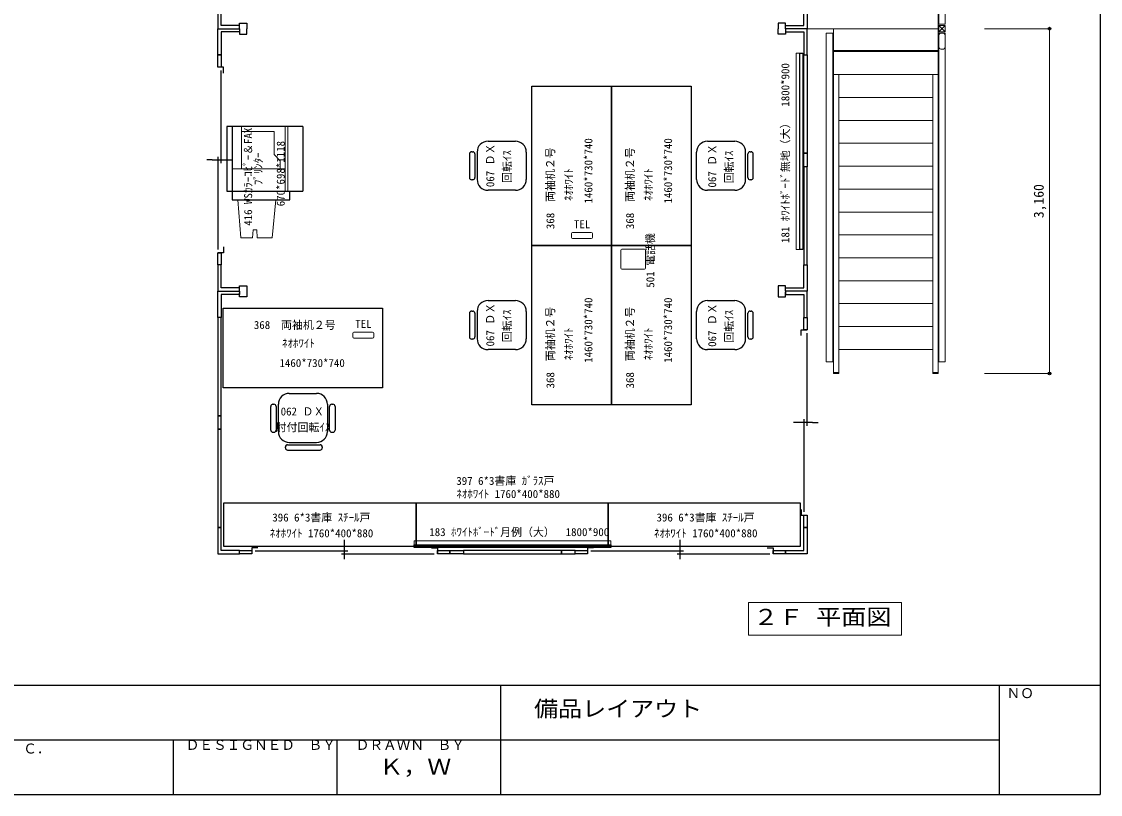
# Model space of a CAD drawing. Units: millimetres, scale not verified. Extents: x -9682 to 9983, y -7062 to 6920.
# Drawn here: x 99 to 9983, y -7062 to 21 of the extents above; entities that cross this region are included whole.
import ezdxf
from ezdxf.enums import TextEntityAlignment as Align

# ---------------------------------------------------------------- set-up
doc = ezdxf.new("R2010")
doc.units = ezdxf.units.MM
doc.header["$LTSCALE"] = 50
doc.header["$PDMODE"] = 32
doc.header["$PDSIZE"] = 25
for name, color, linetype, lineweight in [('0-0', 7, 'Continuous', 25), ('0-1', 7, 'Continuous', 25), ('0-3', 7, 'Continuous', 25), ('0-A', 7, 'Continuous', 18)]:
    doc.layers.add(name, color=color, linetype=linetype, lineweight=lineweight)
doc.styles.add('ＭＳ ゴシック', font='')
doc.styles.get('ＭＳ ゴシック').set_extended_font_data('MS Gothic')

msp = doc.modelspace()

# ---------------------------------------------------------------- linework, layer by layer
at = {"layer": '0-0'}
for p, q in [((-9682.18, -6062.09), (9982.6, -6062.09)), ((4487.41, -6062.62), (4487.41, -7062.09)), ((9054.98, -6062.62), (9054.98, -7062.09)), ((-5597.39, -6562.09), (9054.98, -6562.09)), ((1487.41, -6562.4), (1487.41, -7062.09)), ((2987.41, -6562.4), (2987.41, -7062.09)), ((-9682.18, -7062.09), (9979.98, -7062.09))]:
    msp.add_line(p, q, dxfattribs=at)
msp.add_lwpolyline([(-9682.18, 6920.35), (9979.98, 6920.35), (9979.98, -7062.09)], dxfattribs=at)
at = {"layer": '0-1', "color": 4, "lineweight": 18}
for p, q in [((8496.38, 4767.45), (8496.38, -44.55)), ((8501.38, 4725.45), (8501.38, -2.55)), ((8496.38, -44.55), (7296.38, -44.55)), ((7471.38, -84.55), (7531.38, -84.55)), ((7471.38, -3096.45), (7471.38, -84.55)), ((7531.38, -84.55), (7531.38, -3096.45)), ((8496.38, -44.55), (7536.38, -44.55)), ((7536.38, -44.55), (7536.38, -244.55)), ((8496.38, -244.55), (8496.38, -44.55)), ((8501.38, -2.55), (8561.38, -2.55)), ((8501.38, -74.55), (8561.38, -14.55)), ((8501.38, -14.55), (8561.38, -74.55)), ((8501.38, -84.55), (8561.38, -84.55)), ((8501.38, -3096.45), (8501.38, -84.55)), ((8530.08, -83.25), (8532.38, -83.25)), ((8561.38, -84.55), (8561.38, -3096.45)), ((9515.42, -44.55), (8921.68, -44.55)), ((9515.42, -3204.55), (9515.42, -44.55)), ((8501.38, -204.25), (8501.08, -112.35)), ((8561.28, -112.25), (8561.48, -204.55)), ((7536.38, -244.55), (8496.38, -244.55)), ((8496.38, -254.55), (7536.38, -254.55)), ((7536.38, -254.55), (7536.38, -464.55)), ((8532.28, -233.55), (8530.38, -233.25)), ((7536.38, -464.55), (8496.38, -464.55)), ((7536.38, -464.55), (7586.38, -464.55)), ((7536.38, -3194.55), (7536.38, -464.55)), ((7586.38, -464.55), (7586.38, -3194.55)), ((8446.38, -3194.55), (8446.38, -464.55)), ((8496.38, -464.55), (8496.38, -3194.55)), ((8446.38, -674.55), (7586.38, -674.55)), ((8446.38, -884.55), (7586.38, -884.55)), ((8446.38, -1094.55), (7586.38, -1094.55)), ((8446.38, -1304.55), (7586.38, -1304.55)), ((7471.38, -1423.85), (7471.38, -1846.96)), ((7536.38, -3204.55), (7536.38, -1461.35)), ((8446.38, -1514.55), (7586.38, -1514.55)), ((8446.38, -1724.55), (7586.38, -1724.55)), ((8446.38, -1934.55), (7586.38, -1934.55)), ((8496.38, -2015.65), (8496.38, -3204.55)), ((8446.38, -2144.55), (7586.38, -2144.55)), ((8446.38, -2354.55), (7586.38, -2354.55)), ((8446.38, -2564.55), (7586.38, -2564.55)), ((8446.38, -2774.55), (7586.38, -2774.55)), ((8446.38, -2984.55), (7586.38, -2984.55)), ((7531.38, -3096.45), (7471.38, -3096.45)), ((8561.38, -3096.45), (8501.38, -3096.45)), ((7536.38, -3204.55), (7536.38, -3194.55)), ((7586.38, -3204.55), (7536.38, -3204.55)), ((7586.38, -3194.55), (7586.38, -3204.55)), ((8446.38, -3204.55), (8446.38, -3194.55)), ((8496.38, -3204.55), (8446.38, -3204.55)), ((8496.38, -3194.55), (8496.38, -3204.55)), ((9515.42, -3204.55), (8921.68, -3204.55))]:
    msp.add_line(p, q, dxfattribs=at)
at = {"layer": '0-1'}
for p, q in [((2096.38, 5.45), (2161.38, 5.45)), ((2096.38, -34.3), (2096.38, 5.45)), ((2161.38, 5.45), (2161.38, -44.55)), ((7096.38, 5.45), (7031.38, 5.45)), ((7031.38, 5.45), (7031.38, -44.55)), ((7096.38, -35.85), (7096.38, 5.45)), ((1896.38, -44.55), (2096.38, -44.55)), ((1896.38, -44.55), (2096.38, -44.55)), ((2096.38, -60.11), (2096.38, -94.55)), ((2096.38, -94.55), (2161.38, -94.55)), ((2161.38, -94.55), (2161.38, -44.55)), ((7031.38, -94.55), (7031.38, -44.55)), ((7096.38, -94.55), (7031.38, -94.55)), ((7096.38, -44.55), (7096.38, -14.55)), ((7296.38, -44.55), (7096.38, -44.55)), ((7096.38, -44.55), (7096.38, -74.55)), ((7296.38, -44.55), (7096.38, -44.55)), ((7096.38, -55.49), (7096.38, -94.55)), ((1923.38, -427.55), (1923.38, -1277.55)), ((1846.38, -1247.55), (1796.38, -1247.55)), ((1896.38, -1217.55), (1896.38, -2067.55)), ((1896.38, -2450.55), (2096.38, -2450.55)), ((1896.38, -2691.05), (1896.38, -2450.55)), ((1896.38, -2450.55), (2096.38, -2450.55)), ((1896.38, -2450.55), (2096.38, -2450.55)), ((2096.38, -2400.55), (2161.38, -2400.55)), ((2096.38, -2440.3), (2096.38, -2400.55)), ((2096.38, -2500.55), (2096.38, -2465.87)), ((2161.38, -2400.55), (2161.38, -2450.55)), ((2161.38, -2450.55), (2161.38, -2500.55)), ((7096.38, -2400.55), (7031.38, -2400.55)), ((7031.38, -2400.55), (7031.38, -2450.55)), ((7031.38, -2450.55), (7031.38, -2500.55)), ((7096.38, -2441.85), (7096.38, -2400.55)), ((7096.38, -2450.55), (7096.38, -2420.55)), ((7296.38, -2450.55), (7096.38, -2450.55)), ((7096.38, -2450.55), (7096.38, -2480.55)), ((7296.38, -2450.55), (7096.38, -2450.55)), ((7096.38, -2500.55), (7096.38, -2459.73)), ((2161.38, -2500.55), (2096.38, -2500.55)), ((7031.38, -2500.55), (7096.38, -2500.55)), ((7296.38, -3683.55), (7296.38, -2833.55)), ((7269.38, -4473.55), (7269.38, -3623.55)), ((7346.38, -3653.55), (7396.38, -3653.55)), ((7296.38, -4616.05), (7296.38, -4856.55)), ((7296.38, -4616.05), (7296.38, -4856.55)), ((2238.88, -4829.55), (3088.88, -4829.55)), ((5313.88, -4829.55), (6163.88, -4829.55)), ((3028.88, -4856.55), (3878.88, -4856.55)), ((6103.88, -4856.55), (6953.88, -4856.55)), ((7296.38, -4856.55), (7096.38, -4856.55))]:
    msp.add_line(p, q, dxfattribs=at)
at = {"layer": '0-1', "color": 4, "lineweight": 18}
for points in [[(8561.38, -2.55), (8561.38, 4725.45), (8501.38, 4725.45)], [(8446.38, -464.55), (8496.38, -464.55), (8496.38, -254.55)], [(7536.38, -3194.55), (7586.38, -3194.55), (7536.38, -3194.55)], [(8446.38, -3194.55), (8496.38, -3194.55), (8446.38, -3194.55)]]:
    msp.add_lwpolyline(points, dxfattribs=at)
at = {"layer": '0-1'}
for points in [[(1896.38, 195.95), (1896.38, -44.55), (2096.38, -44.55), (2096.38, -14.55), (1926.38, -14.55), (1926.38, 195.95)], [(7296.38, 195.95), (7296.38, -44.55), (7096.38, -44.55)], [(7096.38, -14.55), (7266.38, -14.55), (7266.38, 195.95)], [(7296.38, -285.05), (7296.38, -44.55), (7096.38, -44.55)], [(7096.38, -74.55), (7266.38, -74.55), (7266.38, -285.05), (7296.38, -285.05)], [(1950.38, -451.55), (1950.38, -397.55), (1896.38, -397.55)], [(1846.38, -1247.55), (1973.38, -1247.55), (2023.38, -1247.55)], [(1950.38, -2043.55), (1950.38, -2097.55), (1896.38, -2097.55)], [(7296.38, -2210.05), (7296.38, -2450.55), (7096.38, -2450.55)], [(7096.38, -2420.55), (7266.38, -2420.55), (7266.38, -2210.05), (7296.38, -2210.05)], [(2096.38, -2450.55), (2096.38, -2480.55), (1926.38, -2480.55), (1926.38, -2691.05), (1896.38, -2691.05)], [(7296.38, -2691.05), (7296.38, -2450.55), (7096.38, -2450.55)], [(7096.38, -2480.55), (7266.38, -2480.55), (7266.38, -2691.05), (7296.38, -2691.05)], [(7242.38, -2857.55), (7242.38, -2803.55), (7296.38, -2803.55)], [(7346.38, -3653.55), (7219.38, -3653.55), (7169.38, -3653.55)], [(7242.38, -4449.55), (7242.38, -4503.55), (7296.38, -4503.55)], [(7096.38, -4856.55), (7096.38, -4826.55), (7266.38, -4826.55), (7266.38, -4616.05), (7296.38, -4616.05)], [(7296.38, -4856.55), (7096.38, -4856.55), (7096.38, -4826.55), (7266.38, -4826.55), (7266.38, -4616.05), (7296.38, -4616.05)], [(3058.88, -4906.55), (3058.88, -4779.55), (3058.88, -4729.55)], [(6133.88, -4906.55), (6133.88, -4779.55), (6133.88, -4729.55)], [(2262.88, -4802.55), (2208.88, -4802.55), (2208.88, -4856.55)], [(3854.88, -4802.55), (3908.88, -4802.55), (3908.88, -4856.55)], [(5337.88, -4802.55), (5283.88, -4802.55), (5283.88, -4856.55)], [(6929.88, -4802.55), (6983.88, -4802.55), (6983.88, -4856.55)]]:
    msp.add_lwpolyline(points, dxfattribs=at)
for points in [[(1896.38, -285.05), (1896.38, -44.55), (2096.38, -44.55), (2096.38, -74.55), (1926.38, -74.55), (1926.38, -285.05)], [(1926.38, -285.05), (1926.38, -397.55), (1896.38, -397.55), (1896.38, -285.05)], [(7266.38, -1185.05), (7266.38, -285.05), (7296.38, -285.05), (7296.38, -1185.05)], [(7296.38, -1310.05), (7266.38, -1310.05), (7266.38, -1185.05), (7296.38, -1185.05)], [(7266.38, -1310.05), (7266.38, -2210.05), (7296.38, -2210.05), (7296.38, -1310.05)], [(1926.38, -2097.55), (1926.38, -2210.05), (1896.38, -2210.05), (1896.38, -2097.55)], [(1896.38, -2210.05), (1896.38, -2450.55), (2096.38, -2450.55), (2096.38, -2420.55), (1926.38, -2420.55), (1926.38, -2210.05)], [(1926.38, -3591.05), (1926.38, -2691.05), (1896.38, -2691.05), (1896.38, -3591.05)], [(7266.38, -2803.55), (7266.38, -2691.05), (7296.38, -2691.05), (7296.38, -2803.55)], [(1896.38, -3716.05), (1926.38, -3716.05), (1926.38, -3591.05), (1896.38, -3591.05)], [(1926.38, -4616.05), (1926.38, -3716.05), (1896.38, -3716.05), (1896.38, -4616.05)], [(7266.38, -4616.05), (7266.38, -4503.55), (7296.38, -4503.55), (7296.38, -4616.05)], [(1896.38, -4616.05), (1896.38, -4856.55), (2096.38, -4856.55), (2096.38, -4826.55), (1926.38, -4826.55), (1926.38, -4616.05)], [(1896.38, -4616.05), (1896.38, -4856.55), (2096.38, -4856.55), (2096.38, -4826.55), (1926.38, -4826.55), (1926.38, -4616.05)], [(2096.38, -4826.55), (2208.88, -4826.55), (2208.88, -4856.55), (2096.38, -4856.55)], [(3908.88, -4826.55), (4021.38, -4826.55), (4021.38, -4856.55), (3908.88, -4856.55)], [(4021.38, -4856.55), (4021.38, -4826.55), (4146.38, -4826.55), (4146.38, -4856.55)], [(5046.38, -4856.55), (5046.38, -4826.55), (4146.38, -4826.55), (4146.38, -4856.55)], [(5171.38, -4856.55), (5171.38, -4826.55), (5046.38, -4826.55), (5046.38, -4856.55)], [(5171.38, -4826.55), (5283.88, -4826.55), (5283.88, -4856.55), (5171.38, -4856.55)], [(6983.88, -4826.55), (7096.38, -4826.55), (7096.38, -4856.55), (6983.88, -4856.55)]]:
    msp.add_lwpolyline(points, close=True, dxfattribs=at)
at = {"layer": '0-1', "color": 4, "lineweight": 18}
msp.add_lwpolyline([(8501.38, -14.55), (8501.38, -74.55), (8561.38, -74.55), (8561.38, -14.55)], close=True, dxfattribs=at)
for centre, start, end in [((8530.28, -112.45), 90.28554, 179.78389), ((8532.28, -112.35), 0.06099, 89.67499), ((8530.18, -204.45), 179.63719, 270.37), ((8532.28, -204.25), 270.12299, 359.51299)]:
    msp.add_arc(centre, 29, start, end, dxfattribs=at)
at = {"layer": '0-1', "color": 4}
for p in [(9515.42, -44.55), (9515.42, -3204.55)]:
    msp.add_point(p, dxfattribs=at)
at = {"layer": '0-3', "color": 4, "lineweight": 18}
for p, q in [((7195.34, -268.05), (7195.34, -2068.05)), ((7230.34, -268.05), (7195.34, -268.05)), ((2114.12, -942.16), (2114.12, -1329.29)), ((2512.58, -1532.16), (2512.58, -942.16)), ((2536.83, -1532.16), (2536.83, -942.16)), ((2028.83, -1329.29), (2512.58, -1329.29)), ((2079.33, -1612.16), (2108.23, -1962.16)), ((2428.54, -1612.16), (2395.21, -1962.16)), ((2108.23, -1962.16), (2215.48, -1962.16)), ((2220.79, -1887.87), (2215.48, -1962.16)), ((2220.79, -1887.87), (2253.29, -1887.87)), ((2253.29, -1887.87), (2258.79, -1962.16)), ((2258.79, -1962.16), (2395.21, -1962.16)), ((5136.34, -1922.25), (5136.34, -1957.25)), ((5318.34, -1912.25), (5146.34, -1912.25)), ((5318.34, -1967.25), (5146.34, -1967.25)), ((5328.34, -1957.25), (5328.34, -1922.25)), ((5589.32, -2074.45), (5589.32, -2238.45)), ((5805.32, -2064.45), (5599.32, -2064.45)), ((5815.32, -2238.45), (5815.32, -2074.45)), ((7230.34, -2068.05), (7195.34, -2068.05)), ((5805.32, -2248.45), (5599.32, -2248.45)), ((3132.89, -2834.83), (3132.89, -2869.83)), ((3314.89, -2824.83), (3142.89, -2824.83)), ((3324.89, -2869.83), (3324.89, -2834.83)), ((3314.89, -2879.83), (3142.89, -2879.83)), ((5496.77, -4738.55), (3696.77, -4738.55)), ((3696.77, -4773.55), (3696.77, -4738.55)), ((5496.77, -4773.55), (5496.77, -4738.55))]:
    msp.add_line(p, q, dxfattribs=at)
at = {"layer": '0-3'}
for p, q in [((2676.83, -942.16), (1978.83, -942.16)), ((1978.83, -942.16), (1978.83, -1532.16)), ((2676.83, -942.16), (2676.83, -1532.16)), ((4372.51, -1075.56), (4622.51, -1075.56)), ((6382.51, -1075.56), (6632.51, -1075.56)), ((4222.51, -1172.56), (4232.51, -1172.56)), ((4272.51, -1175.56), (4272.51, -1425.56)), ((4722.51, -1175.56), (4722.51, -1425.56)), ((6282.5, -1425.56), (6282.5, -1175.56)), ((6732.51, -1425.56), (6732.51, -1175.56)), ((6772.51, -1172.44), (6782.5, -1172.44)), ((4202.51, -1192.56), (4202.51, -1408.69)), ((4252.51, -1192.56), (4252.51, -1408.69)), ((6752.5, -1408.57), (6752.5, -1192.44)), ((6802.5, -1408.57), (6802.5, -1192.44)), ((4232.51, -1428.69), (4222.51, -1428.69)), ((6782.5, -1428.56), (6772.51, -1428.56)), ((1978.83, -1532.16), (2676.83, -1532.16)), ((2556.83, -1612.16), (2556.83, -1532.16)), ((4622.51, -1525.56), (4372.51, -1525.56)), ((6632.51, -1525.56), (6382.51, -1525.56)), ((4372.51, -2535.56), (4622.51, -2535.56)), ((6382.51, -2535.56), (6632.51, -2535.56)), ((4202.51, -2652.56), (4202.51, -2868.69)), ((4222.51, -2632.56), (4232.51, -2632.56)), ((4252.51, -2652.56), (4252.51, -2868.69)), ((4272.51, -2635.56), (4272.51, -2885.56)), ((4722.51, -2635.56), (4722.51, -2885.56)), ((6282.5, -2885.56), (6282.5, -2635.56)), ((6732.51, -2885.56), (6732.51, -2635.56)), ((6752.5, -2868.57), (6752.5, -2652.44)), ((6772.51, -2632.44), (6782.5, -2632.44)), ((6802.5, -2868.57), (6802.5, -2652.44)), ((4232.51, -2888.69), (4222.51, -2888.69)), ((6782.5, -2888.56), (6772.51, -2888.56)), ((4622.51, -2985.56), (4372.51, -2985.56)), ((6632.51, -2985.56), (6382.51, -2985.56)), ((2551.34, -3386.93), (2801.34, -3386.93)), ((2381.34, -3722.6), (2381.34, -3506.15)), ((2401.34, -3486.15), (2411.34, -3486.15)), ((2431.34, -3506.15), (2431.34, -3722.6)), ((2451.34, -3736.93), (2451.34, -3486.93)), ((2901.34, -3486.93), (2901.34, -3736.93)), ((2921.34, -3722.6), (2921.34, -3506.15)), ((2941.34, -3486.15), (2951.34, -3486.15)), ((2971.34, -3506.15), (2971.34, -3722.6)), ((2401.34, -3742.61), (2411.34, -3742.61)), ((2941.34, -3742.61), (2951.34, -3742.61)), ((2551.34, -3836.93), (2801.34, -3836.93)), ((2516.17, -3886.93), (2516.17, -3876.93)), ((2536.17, -3856.93), (2833.93, -3856.93)), ((2536.17, -3906.93), (2833.93, -3906.93)), ((2853.93, -3876.93), (2853.93, -3886.93))]:
    msp.add_line(p, q, dxfattribs=at)
for points in [[(7230.34, -268.05), (7255.34, -268.05), (7255.34, -2068.05), (7230.34, -2068.05)], [(5502.51, -2030.56), (4772.51, -2030.56), (4772.51, -570.56), (5502.51, -570.56)], [(6232.51, -2030.56), (5502.51, -2030.56), (5502.51, -570.56), (6232.51, -570.56)], [(5502.51, -3490.56), (4772.51, -3490.56), (4772.51, -2030.56), (5502.51, -2030.56)], [(6232.51, -3490.56), (5502.51, -3490.56), (5502.51, -2030.56), (6232.51, -2030.56)], [(3406.34, -2606.93), (3406.34, -3336.93), (1946.34, -3336.93), (1946.34, -2606.93)], [(1953.36, -4790.09), (1953.36, -4390.09), (3713.36, -4390.09), (3713.36, -4790.09)], [(3713.36, -4790.09), (3713.36, -4390.09), (5473.36, -4390.09), (5473.36, -4790.09)], [(5473.36, -4790.09), (5473.36, -4390.09), (7233.36, -4390.09), (7233.36, -4790.09)], [(5496.77, -4773.55), (5496.77, -4798.55), (3696.77, -4798.55), (3696.77, -4773.55)]]:
    msp.add_lwpolyline(points, close=True, dxfattribs=at)
msp.add_lwpolyline([(2028.83, -942.16), (2028.83, -1612.16), (2556.83, -1612.16)], dxfattribs=at)
at = {"layer": '0-3', "color": 4, "lineweight": 18}
msp.add_lwpolyline([(2467.89, -1329.29), (2467.89, -1254.81), (2412.03, -1198.96), (2412.03, -986.7), (2114.12, -986.7)], dxfattribs=at)
at = {"layer": '0-3'}
for centre, radius, start, end in [((4372.51, -1175.56), 100, 90, 180), ((4622.51, -1175.56), 100, 0, 90), ((6382.51, -1175.56), 100, 90, 180), ((6632.51, -1175.56), 100, 0, 90), ((4222.51, -1192.56), 20, 90, 180), ((4232.51, -1192.56), 20, 0, 90), ((6772.51, -1192.44), 20, 90, 180), ((6782.5, -1192.44), 20, 0, 90), ((4222.51, -1408.69), 20, 180, 270), ((4232.51, -1408.69), 20, 270, 0), ((4372.51, -1425.56), 100, 180, 270), ((4622.51, -1425.56), 100, 270, 0), ((6382.51, -1425.56), 100, 180, 270), ((6632.51, -1425.56), 100, 270, 0), ((6772.51, -1408.57), 20, 180, 270), ((6782.5, -1408.57), 20, 270, 0), ((4372.51, -2635.56), 100, 90, 180), ((4622.51, -2635.56), 100, 0, 90), ((6382.51, -2635.56), 100, 90, 180), ((6632.51, -2635.56), 100, 0, 90), ((4222.51, -2652.56), 20, 90, 180), ((4232.51, -2652.56), 20, 0, 90), ((6772.51, -2652.44), 20, 90, 180), ((6782.5, -2652.44), 20, 0, 90), ((4222.51, -2868.69), 20, 180, 270), ((4232.51, -2868.69), 20, 270, 0), ((4372.51, -2885.56), 100, 180, 270), ((4622.51, -2885.56), 100, 270, 0), ((6382.51, -2885.56), 100, 180, 270), ((6632.51, -2885.56), 100, 270, 0), ((6772.51, -2868.57), 20, 180, 270), ((6782.5, -2868.57), 20, 270, 0), ((2551.34, -3486.93), 100, 90, 180), ((2801.34, -3486.93), 100, 0, 90), ((2401.34, -3506.15), 20, 90, 180), ((2411.34, -3506.15), 20, 0, 90), ((2941.34, -3506.15), 20, 90, 180), ((2951.34, -3506.15), 20, 0, 90), ((2401.34, -3722.6), 20, 180, 270), ((2411.34, -3722.6), 20, 270, 0), ((2551.34, -3736.93), 100, 180, 270), ((2801.34, -3736.93), 100, 270, 0), ((2941.34, -3722.6), 20, 180, 270), ((2951.34, -3722.6), 20, 270, 0), ((2536.17, -3876.93), 20, 90, 180), ((2536.17, -3886.93), 20, 180, 270), ((2833.93, -3876.93), 20, 0, 90), ((2833.93, -3886.93), 20, 270, 0), ((2833.93, -3886.93), 20, 270, 0)]:
    msp.add_arc(centre, radius, start, end, dxfattribs=at)
at = {"layer": '0-3', "color": 4, "lineweight": 18}
for centre, start, end in [((5146.34, -1922.25), 90, 180), ((5146.34, -1957.25), 180, 270), ((5318.34, -1922.25), 0, 90), ((5318.34, -1957.25), 270, 0), ((5599.32, -2074.45), 90, 180), ((5805.32, -2074.45), 0, 90), ((5599.32, -2238.45), 180, 270), ((5805.32, -2238.45), 270, 0), ((3142.89, -2834.83), 90, 180), ((3314.89, -2834.83), 0, 90), ((3142.89, -2869.83), 180, 270), ((3314.89, -2869.83), 270, 0)]:
    msp.add_arc(centre, 10, start, end, dxfattribs=at)
at = {"layer": '0-A', "color": 4}
msp.add_lwpolyline([(6759.85, -5603.53), (8159.85, -5603.53), (8159.85, -5303.53), (6759.85, -5303.53)], close=True, dxfattribs=at)

# ---------------------------------------------------------------- texts
at = {"layer": '0-0', "color": 4, "style": 'ＭＳ ゴシック'}
for s, p in [('ＮＯ', (9122.98, -6207.13)), ('Ｃ．', (114.07, -6714.88)), ('ＤＥＳＩＧＮＥＤ\u3000ＢＹ', (1603.48, -6681.03)), ('ＤＲＡＷＮ\u3000ＢＹ', (3160.58, -6681.03))]:
    msp.add_text(s, height=91.64, dxfattribs=at).set_placement(p, align=Align.BOTTOM_LEFT)
at = {"layer": '0-1', "color": 4, "style": 'ＭＳ ゴシック'}
msp.add_text('3,160', height=91.64, rotation=90, dxfattribs=at).set_placement((9490.42, -1780.8), align=Align.BOTTOM_LEFT)
at = {"layer": '0-3', "color": 4, "style": 'ＭＳ ゴシック'}
for s, p in [('181 ﾎﾜｲﾄﾎﾞｰﾄﾞ無地（大）\u30001800*900', (7154.48, -2008.55)), ('416 WSｶﾗｰｺﾋﾟｰ＆FAX', (2233.29, -1850.64)), ('670*698*1118', (2531.2, -1671.89)), ('1460*730*740', (5350.56, -1646.77)), ('1460*730*740', (6080.56, -1646.77)), ('ﾌﾟﾘﾝﾀｰ', (2326.38, -1478.25)), ('067 ＤＸ', (4451.09, -1496.66)), ('回転ｲｽ', (4605.51, -1458.05)), ('368\u3000両袖机２号', (5001.93, -1881.62)), ('368\u3000両袖机２号', (5731.93, -1881.62)), ('067 ＤＸ', (6484.5, -1500.25)), ('回転ｲｽ', (6638.93, -1461.64)), ('ﾈｵﾎﾜｲﾄ', (5169.53, -1623.37)), ('ﾈｵﾎﾜｲﾄ', (5899.53, -1623.37)), ('501 電話機', (5917.56, -2418.17)), ('1460*730*740', (5350.56, -3106.77)), ('1460*730*740', (6080.56, -3106.77)), ('067 ＤＸ', (4451.09, -2956.66)), ('回転ｲｽ', (4605.51, -2918.05)), ('368\u3000両袖机２号', (5001.93, -3341.62)), ('368\u3000両袖机２号', (5731.93, -3341.62)), ('067 ＤＸ', (6484.5, -2960.25)), ('回転ｲｽ', (6638.93, -2921.64)), ('ﾈｵﾎﾜｲﾄ', (5169.53, -3083.37)), ('ﾈｵﾎﾜｲﾄ', (5899.53, -3083.37))]:
    msp.add_text(s, height=73.31, rotation=90, dxfattribs=at).set_placement(p, align=Align.BOTTOM_LEFT)
for s, p in [('TEL', (5159.19, -1895.54)), ('368\u3000両袖机２号', (2226.89, -2818.48)), ('TEL', (3155.73, -2808.12)), ('ﾈｵﾎﾜｲﾄ', (2485.14, -2986.08)), ('1460*730*740', (2461.74, -3167.11)), ('062 ＤＸ', (2472.67, -3611.31)), ('肘付回転ｲｽ', (2427.17, -3756.09)), ('397 6*3書庫 ｶﾞﾗｽ戸', (4081.75, -4247.31)), ('ﾈｵﾎﾜｲﾄ 1760*400*880', (4082.68, -4367.35)), ('396 6*3書庫 ｽﾁｰﾙ戸', (2395.93, -4582.83)), ('396 6*3書庫 ｽﾁｰﾙ戸', (5915.93, -4582.83)), ('ﾈｵﾎﾜｲﾄ 1760*400*880', (2372.66, -4727.31)), ('183 ﾎﾜｲﾄﾎﾞｰﾄﾞ月例（大）\u30001800*900', (3834.17, -4716.57)), ('ﾈｵﾎﾜｲﾄ 1760*400*880', (5892.66, -4727.31))]:
    msp.add_text(s, height=73.31, dxfattribs=at).set_placement(p, align=Align.BOTTOM_LEFT)
at = {"layer": '0-A', "style": 'ＭＳ ゴシック'}
for s, width, p in [('２Ｆ 平面図', 1.15, (6803.22, -5552.4)), ('備品レイアウト', 1.1, (4794.41, -6393.69)), ('Ｋ，Ｗ', 1.1, (3375.78, -6924.77))]:
    msp.add_text(s, height=146.6, dxfattribs=dict(at, width=width)).set_placement(p, align=Align.BOTTOM_LEFT)

doc.saveas('drawing.dxf')
